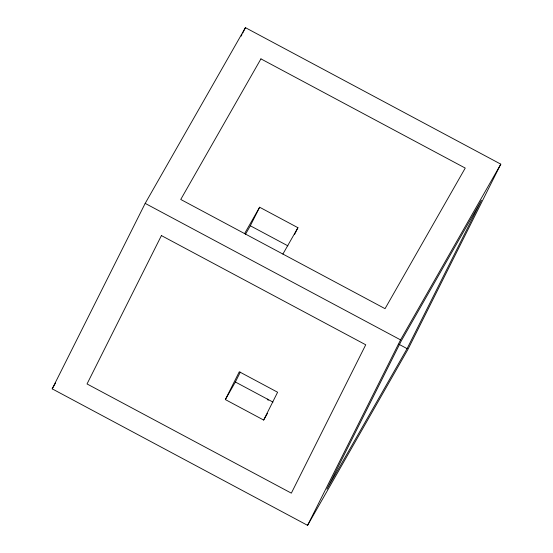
<?xml version="1.0" encoding="UTF-8"?>
<svg xmlns="http://www.w3.org/2000/svg" width="553" height="553" viewBox="0 0 553 553"><rect width="100%" height="100%" fill="white"/><g stroke="black" fill="none" stroke-linecap="round" stroke-linejoin="round"><path stroke-width="0.83" d="M52.203 388.849L145.183 203.386L245.421 27.65L500.797 164.151L407.817 349.614L307.579 525.35L52.203 388.849L55.611 382.863M241.177 36.118L241.951 34.576M242.719 33.035L245.421 27.65M245.318 234.562L250.329 225.776L259.627 207.23L297.929 227.705L294.583 234.382M225.354 399.577L239.297 371.761L277.606 392.236L263.657 420.052L225.354 399.577L235.378 382.005L240.306 372.176M307.579 525.35L400.559 339.888L500.797 164.151M407.091 348.639L481.476 200.276L401.284 340.862L326.899 489.232L407.091 348.639L398.831 344.222M244.592 233.587L259.627 207.23M282.894 254.062L297.929 227.705M263.657 420.052L267.417 413.464M250.329 225.776L287.885 245.85M145.183 203.386L400.559 339.888M235.378 382.005L272.975 402.1M267.299 399.066L268.198 400.275M161.421 235.585L87.035 383.948L291.341 493.152L365.727 344.789L161.421 235.585M260.933 58.874L180.748 199.46L385.047 308.664L465.239 168.077L260.933 58.874"/></g></svg>
